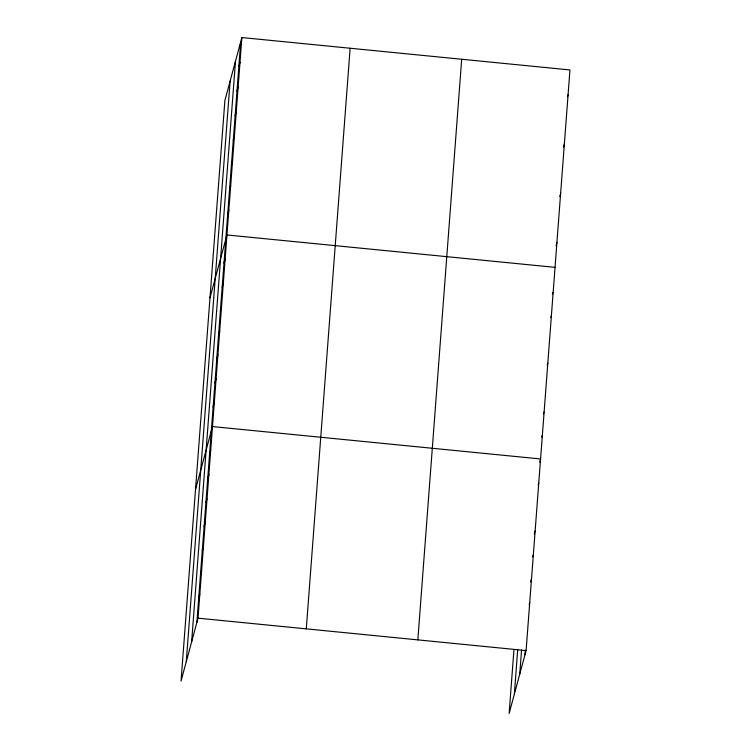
<?xml version="1.0" encoding="UTF-8"?>
<svg xmlns="http://www.w3.org/2000/svg" width="751" height="751" viewBox="0 0 751 751"><rect width="100%" height="100%" fill="white"/><g stroke="black" fill="none" stroke-linecap="round" stroke-linejoin="round"><path stroke-width="1.13" d="M186.267 661.706L230.116 81.08M191.646 641.767L235.495 61.15M196.865 622.419L240.714 41.803M241.869 37.55L224.896 100.427L181.047 681.054L198.02 618.167L241.869 37.55L569.953 69.946L526.104 650.573L509.131 713.45L513.956 649.577M306.286 628.859L350.135 48.242M417.838 639.88L461.687 59.254M514.36 694.102L517.711 649.624M519.739 674.163L521.541 650.216M524.958 654.816L525.296 650.253M238.856 66.473L240.001 62.23M236.987 91.153L238.133 86.9M235.129 115.832L236.274 111.58M233.261 140.503L234.406 136.26M231.402 165.182L232.547 160.93M229.534 189.862L230.679 185.61M227.675 214.533L228.82 210.289M209.989 297.837L226.952 234.96L555.045 267.356M224.005 263.16L225.15 258.907M222.193 287.107L223.338 282.864M220.381 311.064L221.526 306.812M218.579 335.012L219.724 330.759M216.767 358.959L217.912 354.716M214.955 382.916L216.1 378.664M213.143 406.864L214.298 402.611M195.523 489.445L212.486 426.568L540.57 458.964L539.716 462.156M209.529 454.768L210.674 450.516M207.717 478.716L208.872 474.463M205.915 502.663L207.06 498.42M204.103 526.62L205.248 522.367M202.291 550.567L203.446 546.315M200.489 574.515L201.634 570.272M198.677 598.472L199.822 594.219M567.512 96.748L568.085 94.626M563.503 147.168L564.358 143.976M559.777 196.518L560.631 193.336M556.05 245.868L556.904 242.686M552.37 294.495L552.943 292.374M550.849 317.382L551.422 315.26M547.235 365.286L547.808 363.165M543.33 414.252L543.902 412.13M541.809 437.138L542.382 435.017M538.185 485.043L538.767 482.912M534.29 534.008L535.144 530.816M532.759 556.895L533.341 554.764M530.666 581.903L531.53 578.721M529.145 604.79L529.718 602.668M198.02 618.167L526.104 650.573"/></g></svg>
